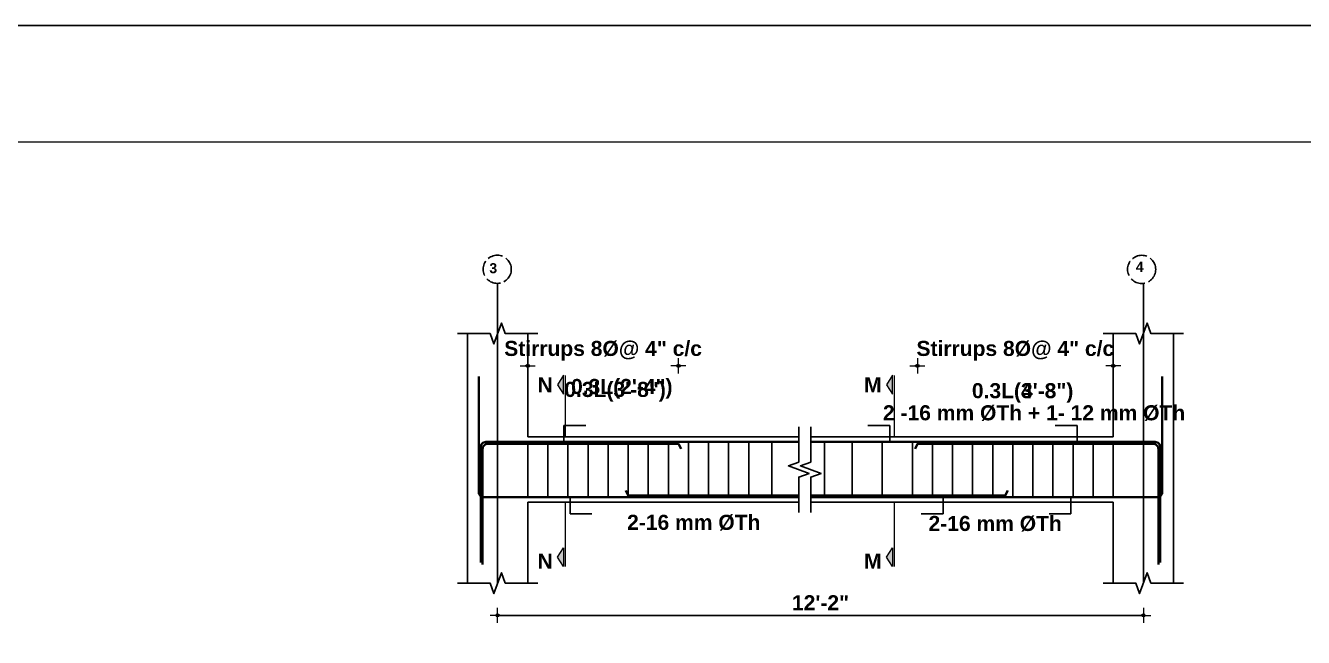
# Model space of a CAD drawing. Header units: inches. Extents: x 85856 to 287200, y -126184 to 75211.
# Drawn here: x 180909 to 181418, y -23223 to -22980 of the extents above; entities that cross this region are included whole.
import ezdxf

# ---------------------------------------------------------------- set-up
doc = ezdxf.new("R2010")
doc.units = ezdxf.units.IN
doc.header["$LTSCALE"] = 0.5
doc.header["$MEASUREMENT"] = 0
doc.header["$PDMODE"] = 66
doc.linetypes.add('ACAD_ISO02W100', pattern=[15, 12, -3])
for name, color, linetype, lineweight in [('BAR', 5, 'Continuous', 40), ('dimension', 100, 'Continuous', 13), ('ELE1', 3, 'Continuous', 9), ('HATCH1', 4, 'ACAD_ISO02W100', 13), ('TEXT', 220, 'Continuous', 9)]:
    doc.layers.add(name, color=color, linetype=linetype, lineweight=lineweight)
doc.layers.add('STIRRUP', color=10, linetype='Continuous')
doc.styles.add('1.8 str', font='times.ttf', dxfattribs={"width": 0.8, "height": 6})
doc.styles.add('STYLE1', font='arialbd.ttf')
doc.dimstyles.new('1.4', dxfattribs={"dimscale": 0, "dimtxt": 6, "dimasz": 0.5, "dimexe": 2, "dimexo": 9, "dimgap": 2, "dimtad": 1, "dimdec": 0, "dimlfac": 0.5, "dimzin": 3, "dimdsep": 46, "dimlunit": 4, "dimtxsty": '1.8 str', "dimblk": 'DIM', "dimcen": 3, "dimdle": 3, "dimse1": 1, "dimse2": 1, "dimclrd": 256, "dimclre": 256, "dimclrt": 7, "dimadec": 1, "dimazin": 2, "dimtfac": 1, "dimtdec": 0, "dimtix": 1, "dimtofl": 0, "dimtmove": 2, "dimatfit": 3, "dimldrblk": 'arrow', "dimfxl": 2, "dimfrac": 2, "dimtolj": 2, "dimtzin": 0, "dimarcsym": 0})

# ---------------------------------------------------------------- blocks, each defined once
blk = doc.blocks.new('DIM')
at = {"layer": 'dimension'}
h = blk.add_hatch(color=256, dxfattribs=at)
h.paths.add_polyline_path([(0, 1.3), (0, 0), (1.3, 0, 0.414214)])
h.paths.add_polyline_path([(1.3, 0), (0, 0), (0, -1.3, 0.414214)])
h.paths.add_polyline_path([(0, 0), (-1.3, 0, 0.414214), (0, -1.3)])
h.paths.add_polyline_path([(0, 1.3, 0.414214), (-1.3, 0), (0, 0)])
for p, q in [((-6, 0), (6, 0)), ((0, 6), (0, -6))]:
    blk.add_line(p, q, dxfattribs=at)
blk.add_circle((0, 0), 1.28, dxfattribs=at)
blk = doc.blocks.new('*D962')
at = {"layer": 'Defpoints', "color": 0, "ltscale": 10, "transparency": 16777216}
for p in [(181264.31, -23115.1), (181342.31, -23127.08), (181264.31, -23131.64)]:
    blk.add_point(p, dxfattribs=at)
at = {"layer": 'dimension', "lineweight": -2, "ltscale": 10, "transparency": 16777216}
for p, q in [((181263.81, -23115.1), (181263.31, -23115.1)), ((181342.81, -23115.1), (181343.31, -23115.1))]:
    blk.add_line(p, q, dxfattribs=at)
at = {"layer": 'dimension', "lineweight": -2, "ltscale": 10, "transparency": 16777216, "xscale": 0.5, "yscale": 0.5, "zscale": 0.5}
blk.add_blockref('DIM', (181264.31, -23115.1), dxfattribs=at)
at = {"layer": 'dimension', "lineweight": -2, "ltscale": 10, "transparency": 16777216, "xscale": 0.5, "yscale": 0.5, "zscale": 0.5, "rotation": 180}
blk.add_blockref('DIM', (181342.31, -23115.1), dxfattribs=at)
at = {"layer": 'dimension', "color": 7, "ltscale": 10, "transparency": 16777216, "insert": (181303.31, -23109.08), "char_height": 6, "attachment_point": 5, "style": 'STYLE1'}
blk.add_mtext('\\A2;Stirrups 8%%C@ 4" c/c', dxfattribs=at)
blk = doc.blocks.new('arrow')
at = {"layer": 'dimension'}
blk.add_lwpolyline([(1.2, 0, 0, 2.1, 0), (-2.3, 0, 0, 0, 0), (1.2, 0, 0, 0, 0)], format="xyseb", dxfattribs=at)
blk = doc.blocks.new('*D963')
at = {"layer": 'Defpoints', "color": 0, "ltscale": 10, "transparency": 16777216}
for p in [(181109.09, -23115.1), (181109.09, -23128.64), (181169.09, -23146.16)]:
    blk.add_point(p, dxfattribs=at)
at = {"layer": 'dimension', "lineweight": -2, "ltscale": 10, "transparency": 16777216}
for p, q in [((181108.59, -23115.1), (181108.09, -23115.1)), ((181169.59, -23115.1), (181170.09, -23115.1))]:
    blk.add_line(p, q, dxfattribs=at)
at = {"layer": 'dimension', "lineweight": -2, "ltscale": 10, "transparency": 16777216, "xscale": 0.5, "yscale": 0.5, "zscale": 0.5}
blk.add_blockref('DIM', (181109.09, -23115.1), dxfattribs=at)
at = {"layer": 'dimension', "lineweight": -2, "ltscale": 10, "transparency": 16777216, "xscale": 0.5, "yscale": 0.5, "zscale": 0.5, "rotation": 180}
blk.add_blockref('DIM', (181169.09, -23115.1), dxfattribs=at)
at = {"layer": 'dimension', "color": 7, "ltscale": 10, "transparency": 16777216, "insert": (181139.09, -23109.08), "char_height": 6, "attachment_point": 5, "style": 'STYLE1'}
blk.add_mtext('\\A2;Stirrups 8%%C@ 4" c/c', dxfattribs=at)
blk = doc.blocks.new('*D967')
at = {"layer": 'Defpoints', "color": 0, "ltscale": 10, "transparency": 16777216}
for p in [(181097.09, -23201.6), (181354.31, -23201.6), (181097.09, -23214.41)]:
    blk.add_point(p, dxfattribs=at)
at = {"layer": 'dimension', "lineweight": -2, "ltscale": 10, "transparency": 16777216}
blk.add_line((181353.81, -23214.41), (181097.59, -23214.41), dxfattribs=at)
at = {"layer": 'dimension', "lineweight": -2, "ltscale": 10, "transparency": 16777216, "xscale": 0.5, "yscale": 0.5, "zscale": 0.5, "rotation": 180}
blk.add_blockref('DIM', (181097.09, -23214.41), dxfattribs=at)
at = {"layer": 'dimension', "lineweight": -2, "ltscale": 10, "transparency": 16777216, "xscale": 0.5, "yscale": 0.5, "zscale": 0.5}
blk.add_blockref('DIM', (181354.31, -23214.41), dxfattribs=at)
at = {"layer": 'dimension', "color": 7, "ltscale": 10, "transparency": 16777216, "insert": (181225.7, -23209.4), "char_height": 6, "attachment_point": 5, "style": 'STYLE1'}
blk.add_mtext('\\A2;12\'-2"', dxfattribs=at)

msp = doc.modelspace()

# ---------------------------------------------------------------- hatches: boundary and pattern name
at = {"layer": 'TEXT', "ltscale": 10}
for points in [[(181123.29, -23118.86), (181123.29, -23126.36), (181120.98, -23122.61)], [(181254.32, -23118.86), (181254.32, -23126.36), (181252.01, -23122.61)], [(181123.29, -23195), (181123.29, -23187.5), (181120.98, -23191.25)], [(181254.32, -23195), (181254.32, -23187.5), (181252.01, -23191.25)]]:
    msp.add_hatch(color=256, dxfattribs=at).paths.add_polyline_path(points)

# ---------------------------------------------------------------- linework, layer by layer
for p, q in [((181097.09, -23102.24), (181097.09, -23082.29)), ((181354.31, -23102.24), (181354.31, -23082.29)), ((181097.09, -23102.24), (181097.09, -23201.6)), ((181354.31, -23102.24), (181354.31, -23201.6)), ((181097.09, -23201.6), (181097.09, -23181.65)), ((181354.31, -23201.6), (181354.31, -23181.65))]:
    msp.add_line(p, q)
at = {"ltscale": 10}
for p, q in [((181085.09, -23146.16), (181085.09, -23102.24)), ((181109.09, -23143.41), (181109.09, -23102.24)), ((181342.31, -23143.41), (181342.31, -23102.24)), ((181366.31, -23169.41), (181366.31, -23102.24)), ((181085.09, -23201.6), (181085.09, -23146.16)), ((181217.03, -23143.41), (181109.09, -23143.41)), ((181342.31, -23143.41), (181221.79, -23143.41)), ((181217.03, -23169.41), (181109.09, -23169.41)), ((181109.09, -23201.6), (181109.09, -23169.41)), ((181342.31, -23169.41), (181221.79, -23169.41)), ((181342.31, -23201.6), (181342.31, -23169.41)), ((181366.31, -23201.6), (181366.31, -23169.41))]:
    msp.add_line(p, q, dxfattribs=at)
at = {"linetype": 'Continuous', "ltscale": 10}
for points in [[(181081.09, -23102.24), (181094.09, -23102.24), (181095.59, -23106.36), (181098.59, -23098.12), (181100.09, -23102.24), (181113.09, -23102.24)], [(181338.31, -23102.24), (181351.31, -23102.24), (181352.81, -23106.36), (181355.81, -23098.12), (181357.31, -23102.24), (181370.31, -23102.24)], [(181217.03, -23139.41), (181217.03, -23153.41), (181212.91, -23154.91), (181221.15, -23157.91), (181217.03, -23159.41), (181217.03, -23173.41)], [(181217.03, -23139.41), (181217.03, -23153.41), (181212.91, -23154.91), (181221.15, -23157.91), (181217.03, -23159.41), (181217.03, -23173.41)], [(181221.79, -23139.41), (181221.79, -23153.41), (181217.67, -23154.91), (181225.91, -23157.91), (181221.79, -23159.41), (181221.79, -23173.41)], [(181081.09, -23201.6), (181094.09, -23201.6), (181095.59, -23205.72), (181098.59, -23197.48), (181100.09, -23201.6), (181113.09, -23201.6)], [(181338.31, -23201.6), (181351.31, -23201.6), (181352.81, -23205.72), (181355.81, -23197.48), (181357.31, -23201.6), (181370.31, -23201.6)]]:
    msp.add_lwpolyline(points, dxfattribs=at)
at = {"layer": 'BAR', "ltscale": 10}
for p, q in [((181097.09, -23145.41), (181217.03, -23145.41)), ((181097.09, -23167.41), (181217.03, -23167.41))]:
    msp.add_line(p, q, dxfattribs=at)
for points in [[(181109.09, -23167.41), (181091.61, -23167.41, -0.414214), (181089.59, -23165.39), (181089.59, -23119.41)], [(181342.31, -23167.41), (181359.79, -23167.41, 0.414214), (181361.81, -23165.39), (181361.81, -23119.41)], [(181090.34, -23193.41), (181090.34, -23147.42, -0.414214), (181092.36, -23145.41), (181109.09, -23145.41)], [(181091.09, -23194.16), (181091.09, -23148.17, -0.414214), (181093.11, -23146.16), (181109.09, -23146.16)], [(181361.06, -23193.41), (181361.06, -23147.42, 0.414214), (181359.04, -23145.41), (181342.31, -23145.41)], [(181360.31, -23194.16), (181360.31, -23148.17, 0.414214), (181358.29, -23146.16), (181342.31, -23146.16)]]:
    msp.add_lwpolyline(points, format="xyb", dxfattribs=at)
for points in [[(181170.14, -23148.16), (181169.09, -23146.16), (181097.09, -23146.16)], [(181354.31, -23145.41), (181221.79, -23145.41)], [(181354.31, -23146.16), (181264.31, -23146.16), (181263.36, -23148.16)], [(181148.14, -23164.66), (181149.09, -23166.66), (181217.03, -23166.66)], [(181300.27, -23164.66), (181299.31, -23166.66), (181221.79, -23166.66)], [(181221.79, -23167.41), (181354.31, -23167.41)]]:
    msp.add_lwpolyline(points, dxfattribs=at)
at = {"layer": 'Defpoints'}
msp.add_lwpolyline([(183727.51, -22979.69), (180549.91, -22979.69), (180549.91, -25227.65), (183727.51, -25227.65)], close=True, dxfattribs=at)
at = {"layer": 'dimension', "ltscale": 10}
for p, q in [((181124.15, -23143.41), (181124.15, -23118.91)), ((181255.18, -23143.41), (181255.18, -23118.91)), ((181124.15, -23194.95), (181124.15, -23169.41)), ((181255.18, -23194.95), (181255.18, -23169.41))]:
    msp.add_line(p, q, dxfattribs=at)
for points in [[(181123.29, -23126.36), (181123.29, -23118.86), (181120.98, -23122.61), (181123.29, -23126.36)], [(181254.32, -23126.36), (181254.32, -23118.86), (181252.01, -23122.61), (181254.32, -23126.36)]]:
    msp.add_lwpolyline(points, dxfattribs=at)
at = {"layer": 'ELE1'}
msp.add_lwpolyline([(180596.23, -23026), (183681.2, -23026), (183681.2, -25181.34), (180596.23, -25181.34)], close=True, dxfattribs=at)
msp.add_lwpolyline([(180596.23, -23026), (183681.2, -23026), (183681.2, -25181.34), (180596.23, -25181.34)], close=True, dxfattribs=at)
at = {"layer": 'HATCH1', "lineweight": 25}
for centre in [(181096.93, -23076.69), (181353.63, -23076.72)]:
    msp.add_circle(centre, 5.6, dxfattribs=at)
at = {"layer": 'STIRRUP'}
for p, q in [((181109.09, -23145.01), (181109.09, -23167.81)), ((181117.09, -23145.01), (181117.09, -23167.81)), ((181125.09, -23145.01), (181125.09, -23167.81)), ((181133.09, -23145.01), (181133.09, -23167.81)), ((181141.09, -23145.01), (181141.09, -23167.81)), ((181149.09, -23145.01), (181149.09, -23167.81)), ((181157.09, -23145.01), (181157.09, -23167.81)), ((181165.09, -23145.01), (181165.09, -23167.81)), ((181173.09, -23145.01), (181173.09, -23167.81)), ((181181.09, -23145.01), (181181.09, -23167.81)), ((181189.09, -23145.01), (181189.09, -23167.81)), ((181197.17, -23145.01), (181197.17, -23167.81)), ((181206.35, -23145.01), (181206.35, -23167.81)), ((181227.23, -23145.01), (181227.23, -23167.81)), ((181238.31, -23145.01), (181238.31, -23167.81)), ((181250.31, -23145.01), (181250.31, -23167.81)), ((181262.31, -23145.01), (181262.31, -23167.81)), ((181270.31, -23145.01), (181270.31, -23167.81)), ((181278.31, -23145.01), (181278.31, -23167.81)), ((181286.31, -23145.01), (181286.31, -23167.81)), ((181294.31, -23145.01), (181294.31, -23167.81)), ((181302.31, -23145.01), (181302.31, -23167.81)), ((181310.31, -23145.01), (181310.31, -23167.81)), ((181318.31, -23145.01), (181318.31, -23167.81)), ((181326.31, -23145.01), (181326.31, -23167.81)), ((181334.31, -23145.01), (181334.31, -23167.81)), ((181342.31, -23145.01), (181342.31, -23167.81))]:
    msp.add_line(p, q, dxfattribs=at)
at = {"layer": 'TEXT', "ltscale": 10}
for points in [[(181123.29, -23187.5), (181123.29, -23195), (181120.98, -23191.25), (181123.29, -23187.5)], [(181254.32, -23187.5), (181254.32, -23195), (181252.01, -23191.25), (181254.32, -23187.5)]]:
    msp.add_lwpolyline(points, dxfattribs=at)

# ---------------------------------------------------------------- texts
at = {"layer": 'HATCH1', "lineweight": 25, "style": 'STYLE1'}
for s, p in [('3', (181093.78, -23078.24)), ('4', (181351.31, -23077.71))]:
    msp.add_text(s, height=4, dxfattribs=at).set_placement(p)
at = {"layer": 'TEXT', "ltscale": 10, "style": 'STYLE1'}
for s, p in [('N', (181112.99, -23125.7)), ('M', (181243.05, -23125.7)), ('2 -16 mm %%CTh + 1- 12 mm %%CTh', (181250.58, -23136.79)), ('2-16 mm %%CTh ', (181148.66, -23180.38)), ('2-16 mm %%CTh ', (181268.73, -23180.83)), ('N', (181112.99, -23195.82)), ('M', (181243.05, -23195.82))]:
    msp.add_text(s, height=6, dxfattribs=at).set_placement(p)
at = {"layer": 'TEXT', "style": 'STYLE1'}
for s, p in [('0.3L(3\'-8")', (181123.66, -23127.49)), ('0.3L(2\'-4")', (181126.33, -23126.32)), ('0.3L(4\'-3")', (181286, -23127.99)), ('0.3L(3\'-8")', (181286, -23127.99))]:
    msp.add_text(s, height=6, dxfattribs=at).set_placement(p)

# ---------------------------------------------------------------- dimensions: what is measured, and where the dimension line sits
at = {"layer": 'dimension', "ltscale": 10}
for base, p1, p2, text, picture, middle in [((181109.09, -23115.1), (181169.09, -23146.16), (181109.09, -23128.64), 'Stirrups 8%%C@ 4" c/c', '*D963', (181139.09, -23109.08)), ((181264.31, -23115.1), (181342.31, -23127.08), (181264.31, -23131.64), 'Stirrups 8%%C@ 4" c/c', '*D962', (181303.31, -23109.08)), ((181097.09, -23214.41), (181354.31, -23201.6), (181097.09, -23201.6), '12\'-2"', '*D967', (181225.7, -23209.4))]:
    dim = msp.add_linear_dim(base=base, p1=p1, p2=p2, angle=180, text=text, dimstyle='1.4', override={"dimscale": 1, "dimtxsty": 'STYLE1'}, dxfattribs=at)
    dim.commit()
    dim.dimension.update_dxf_attribs({"geometry": picture, "text_midpoint": middle})

# ---------------------------------------------------------------- leaders
for points in [[(181123.45, -23145.01), (181123.45, -23138.8), (181132.17, -23138.8)], [(181253.27, -23145.01), (181253.27, -23138.8), (181244.55, -23138.8)], [(181327.95, -23145.01), (181327.95, -23138.8), (181319.23, -23138.8)], [(181125.93, -23167.81), (181125.93, -23174.02), (181134.65, -23174.02)], [(181274.55, -23167.81), (181274.55, -23174.02), (181265.83, -23174.02)], [(181325.47, -23167.81), (181325.47, -23174.02), (181316.75, -23174.02)]]:
    msp.add_leader(points, dimstyle='1.4', override={"dimscale": 1, "dimtxsty": 'STYLE1'}, dxfattribs=at)

doc.saveas('drawing.dxf')
